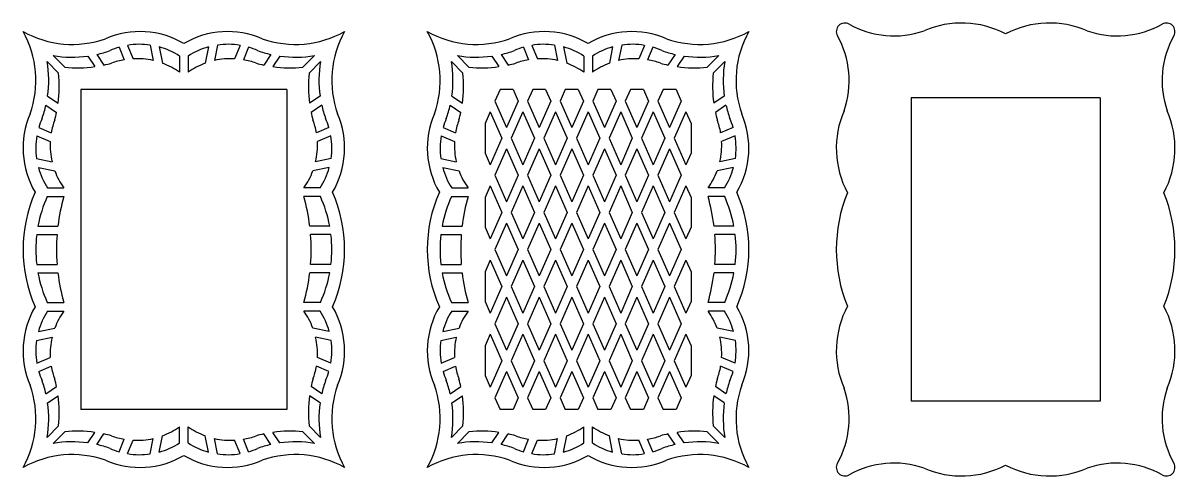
# Model space of a CAD drawing. Extents: x -985 to -429, y 48 to 344.
# Drawn here: x -974.5 to -704.4, y 47.6 to 153.9 of the extents above; entities that cross this region are included whole.
import ezdxf

# ---------------------------------------------------------------- set-up
doc = ezdxf.new("R2010")
doc.units = 0
doc.layers.get('0').update_dxf_attribs({"linetype": 'CONTINUOUS'})

msp = doc.modelspace()

# ---------------------------------------------------------------- linework, layer by layer
for p, q in [((-950.01007, 148.662564), (-948.706475, 145.515408)), ((-944.703658, 148.727871), (-943.982635, 145.103039)), ((-928.925564, 148.727871), (-929.646588, 145.103039)), ((-923.619153, 148.662564), (-924.922747, 145.515408)), ((-855.210898, 148.662564), (-853.907304, 145.515408)), ((-849.904487, 148.727871), (-849.183463, 145.103039)), ((-834.126393, 148.727871), (-834.847417, 145.103039)), ((-828.819981, 148.662564), (-830.123576, 145.515408)), ((-967.462289, 146.254675), (-964.755003, 143.547389)), ((-959.361109, 146.136049), (-957.708373, 143.662555)), ((-957.217743, 146.528181), (-955.555617, 144.040634)), ((-951.986952, 148.208927), (-950.77557, 145.284393)), ((-942.576432, 148.285244), (-941.814473, 144.454618)), ((-937.814611, 146.159264), (-937.814611, 142.332054)), ((-935.814611, 146.159264), (-935.814611, 142.332054)), ((-931.052791, 148.285244), (-931.814749, 144.454618)), ((-921.642271, 148.208927), (-922.853653, 145.284393)), ((-916.41148, 146.528181), (-918.073605, 144.040634)), ((-914.268114, 146.136049), (-915.92085, 143.662555)), ((-906.166934, 146.254675), (-908.87422, 143.547389)), ((-872.663118, 146.254675), (-869.955831, 143.547389)), ((-864.561937, 146.136049), (-862.909201, 143.662555)), ((-862.418572, 146.528181), (-860.756446, 144.040634)), ((-857.18778, 148.208927), (-855.976399, 145.284393)), ((-847.777261, 148.285244), (-847.015302, 144.454618)), ((-843.01544, 146.159264), (-843.01544, 142.332054)), ((-841.01544, 146.159264), (-841.01544, 142.332054)), ((-836.253619, 148.285244), (-837.015578, 144.454618)), ((-826.8431, 148.208927), (-828.054481, 145.284393)), ((-821.612308, 146.528181), (-823.274434, 144.040634)), ((-819.468943, 146.136049), (-821.121679, 143.662555)), ((-811.367762, 146.254675), (-814.075048, 143.547389)), ((-968.876503, 144.840461), (-966.169216, 142.133175)), ((-904.75272, 144.840461), (-907.460006, 142.133175)), ((-874.077331, 144.840461), (-871.370045, 142.133175)), ((-809.953549, 144.840461), (-812.660835, 142.133175)), ((-912.675341, 138.332054), (-960.953882, 138.332054)), ((-960.953882, 138.332054), (-960.953882, 63.163555)), ((-912.675341, 138.332054), (-912.675341, 63.163555)), ((-862.643854, 138.332054), (-863.859172, 135.564757)), ((-859.613557, 138.332054), (-862.643854, 138.332054)), ((-859.613557, 138.332054), (-858.398239, 135.564757)), ((-854.998548, 138.332054), (-856.213866, 135.564757)), ((-851.968251, 138.332054), (-854.998548, 138.332054)), ((-851.968251, 138.332054), (-850.752933, 135.564757)), ((-847.353241, 138.332054), (-848.56856, 135.564757)), ((-844.322945, 138.332054), (-847.353241, 138.332054)), ((-844.322945, 138.332054), (-843.107627, 135.564757)), ((-839.707935, 138.332054), (-840.923253, 135.564757)), ((-836.677638, 138.332054), (-839.707935, 138.332054)), ((-836.677638, 138.332054), (-835.46232, 135.564757)), ((-832.062629, 138.332054), (-833.277947, 135.564757)), ((-829.032332, 138.332054), (-832.062629, 138.332054)), ((-829.032332, 138.332054), (-827.817014, 135.564757)), ((-824.417323, 138.332054), (-825.632641, 135.564757)), ((-821.387026, 138.332054), (-824.417323, 138.332054)), ((-821.387026, 138.332054), (-820.171708, 135.564757)), ((-968.757877, 136.739281), (-966.284382, 135.086545)), ((-904.871346, 136.739281), (-907.34484, 135.086545)), ((-873.958705, 136.739281), (-871.485211, 135.086545)), ((-863.859172, 135.564757), (-861.128706, 129.347444)), ((-858.398239, 135.564757), (-861.128706, 129.347444)), ((-856.213866, 135.564757), (-853.483399, 129.347444)), ((-850.752933, 135.564757), (-853.483399, 129.347444)), ((-848.56856, 135.564757), (-845.838093, 129.347444)), ((-843.107627, 135.564757), (-845.838093, 129.347444)), ((-840.923253, 135.564757), (-838.192787, 129.347444)), ((-835.46232, 135.564757), (-838.192787, 129.347444)), ((-833.277947, 135.564757), (-830.54748, 129.347444)), ((-827.817014, 135.564757), (-830.54748, 129.347444)), ((-825.632641, 135.564757), (-822.902174, 129.347444)), ((-820.171708, 135.564757), (-822.902174, 129.347444)), ((-810.072175, 136.739281), (-812.545669, 135.086545)), ((-721.952221, 136.332054), (-766.230763, 136.332054)), ((-766.230763, 136.332054), (-766.230763, 65.163555)), ((-721.952221, 136.332054), (-721.952221, 65.163555)), ((-969.150008, 134.595915), (-966.662461, 132.93379)), ((-904.479214, 134.595915), (-906.966761, 132.93379)), ((-874.350837, 134.595915), (-871.86329, 132.93379)), ((-864.951359, 133.077832), (-866.154711, 130.337781)), ((-864.951359, 133.077832), (-862.220892, 126.860519)), ((-857.306052, 133.077832), (-860.036519, 126.860519)), ((-857.306052, 133.077832), (-854.575586, 126.860519)), ((-849.660746, 133.077832), (-852.391213, 126.860519)), ((-849.660746, 133.077832), (-846.93028, 126.860519)), ((-842.01544, 133.077832), (-844.745906, 126.860519)), ((-842.01544, 133.077832), (-839.284973, 126.860519)), ((-834.370134, 133.077832), (-837.1006, 126.860519)), ((-834.370134, 133.077832), (-831.639667, 126.860519)), ((-826.724827, 133.077832), (-829.455294, 126.860519)), ((-826.724827, 133.077832), (-823.994361, 126.860519)), ((-819.079521, 133.077832), (-821.809988, 126.860519)), ((-819.079521, 133.077832), (-817.876169, 130.337781)), ((-809.680043, 134.595915), (-812.16759, 132.93379)), ((-866.154711, 130.337781), (-866.154711, 123.383256)), ((-817.876169, 130.337781), (-817.876169, 123.383256)), ((-971.284392, 127.388242), (-968.137236, 126.084647)), ((-970.830755, 129.365124), (-967.906221, 128.153742)), ((-902.798467, 129.365124), (-905.723002, 128.153742)), ((-902.344831, 127.388242), (-905.491986, 126.084647)), ((-876.485221, 127.388242), (-873.338065, 126.084647)), ((-876.031584, 129.365124), (-873.10705, 128.153742)), ((-807.999296, 129.365124), (-810.92383, 128.153742)), ((-807.545659, 127.388242), (-810.692815, 126.084647)), ((-862.220892, 126.860519), (-864.951359, 120.643206)), ((-861.128706, 124.373594), (-863.859172, 118.156281)), ((-861.128706, 124.373594), (-858.398239, 118.156281)), ((-860.036519, 126.860519), (-857.306052, 120.643206)), ((-854.575586, 126.860519), (-857.306052, 120.643206)), ((-853.483399, 124.373594), (-856.213866, 118.156281)), ((-853.483399, 124.373594), (-850.752933, 118.156281)), ((-852.391213, 126.860519), (-849.660746, 120.643206)), ((-846.93028, 126.860519), (-849.660746, 120.643206)), ((-845.838093, 124.373594), (-848.56856, 118.156281)), ((-845.838093, 124.373594), (-843.107627, 118.156281)), ((-844.745906, 126.860519), (-842.01544, 120.643206)), ((-839.284973, 126.860519), (-842.01544, 120.643206)), ((-838.192787, 124.373594), (-840.923253, 118.156281)), ((-838.192787, 124.373594), (-835.46232, 118.156281)), ((-837.1006, 126.860519), (-834.370134, 120.643206)), ((-831.639667, 126.860519), (-834.370134, 120.643206)), ((-830.54748, 124.373594), (-833.277947, 118.156281)), ((-830.54748, 124.373594), (-827.817014, 118.156281)), ((-829.455294, 126.860519), (-826.724827, 120.643206)), ((-823.994361, 126.860519), (-826.724827, 120.643206)), ((-822.902174, 124.373594), (-825.632641, 118.156281)), ((-822.902174, 124.373594), (-820.171708, 118.156281)), ((-821.809988, 126.860519), (-819.079521, 120.643206)), ((-971.349699, 122.081831), (-967.724867, 121.360807)), ((-902.279524, 122.081831), (-905.904356, 121.360807)), ((-876.550527, 122.081831), (-872.925696, 121.360807)), ((-866.154711, 123.383256), (-864.951359, 120.643206)), ((-817.876169, 123.383256), (-819.079521, 120.643206)), ((-807.480353, 122.081831), (-811.105184, 121.360807)), ((-970.907071, 119.954604), (-967.076446, 119.192646)), ((-902.722151, 119.954604), (-906.552776, 119.192646)), ((-876.1079, 119.954604), (-872.277275, 119.192646)), ((-807.92298, 119.954604), (-811.753605, 119.192646)), ((-863.859172, 118.156281), (-861.128706, 111.938968)), ((-858.398239, 118.156281), (-861.128706, 111.938968)), ((-856.213866, 118.156281), (-853.483399, 111.938968)), ((-850.752933, 118.156281), (-853.483399, 111.938968)), ((-848.56856, 118.156281), (-845.838093, 111.938968)), ((-843.107627, 118.156281), (-845.838093, 111.938968)), ((-840.923253, 118.156281), (-838.192787, 111.938968)), ((-835.46232, 118.156281), (-838.192787, 111.938968)), ((-833.277947, 118.156281), (-830.54748, 111.938968)), ((-827.817014, 118.156281), (-830.54748, 111.938968)), ((-825.632641, 118.156281), (-822.902174, 111.938968)), ((-820.171708, 118.156281), (-822.902174, 111.938968)), ((-968.781092, 115.192784), (-964.953882, 115.192784)), ((-904.848131, 115.192784), (-908.675341, 115.192784)), ((-873.98192, 115.192784), (-870.154711, 115.192784)), ((-864.951359, 115.669356), (-866.154711, 112.929305)), ((-864.951359, 115.669356), (-862.220892, 109.452043)), ((-857.306052, 115.669356), (-860.036519, 109.452043)), ((-857.306052, 115.669356), (-854.575586, 109.452043)), ((-849.660746, 115.669356), (-852.391213, 109.452043)), ((-849.660746, 115.669356), (-846.93028, 109.452043)), ((-842.01544, 115.669356), (-844.745906, 109.452043)), ((-842.01544, 115.669356), (-839.284973, 109.452043)), ((-834.370134, 115.669356), (-837.1006, 109.452043)), ((-834.370134, 115.669356), (-831.639667, 109.452043)), ((-826.724827, 115.669356), (-829.455294, 109.452043)), ((-826.724827, 115.669356), (-823.994361, 109.452043)), ((-819.079521, 115.669356), (-821.809988, 109.452043)), ((-819.079521, 115.669356), (-817.876169, 112.929305)), ((-810.048959, 115.192784), (-813.876169, 115.192784)), ((-968.850407, 113.192784), (-964.953882, 113.192784)), ((-904.778816, 113.192784), (-908.675341, 113.192784)), ((-874.051235, 113.192784), (-870.154711, 113.192784)), ((-866.154711, 112.929305), (-866.154711, 105.97478)), ((-817.876169, 112.929305), (-817.876169, 105.97478)), ((-809.979645, 113.192784), (-813.876169, 113.192784)), ((-862.220892, 109.452043), (-864.951359, 103.23473)), ((-860.036519, 109.452043), (-857.306052, 103.23473)), ((-854.575586, 109.452043), (-857.306052, 103.23473)), ((-852.391213, 109.452043), (-849.660746, 103.23473)), ((-846.93028, 109.452043), (-849.660746, 103.23473)), ((-844.745906, 109.452043), (-842.01544, 103.23473)), ((-839.284973, 109.452043), (-842.01544, 103.23473)), ((-837.1006, 109.452043), (-834.370134, 103.23473)), ((-831.639667, 109.452043), (-834.370134, 103.23473)), ((-829.455294, 109.452043), (-826.724827, 103.23473)), ((-823.994361, 109.452043), (-826.724827, 103.23473)), ((-821.809988, 109.452043), (-819.079521, 103.23473)), ((-971.023543, 106.22945), (-966.350874, 106.22945)), ((-902.605679, 106.22945), (-907.278348, 106.22945)), ((-876.224372, 106.22945), (-871.551703, 106.22945)), ((-866.154711, 105.97478), (-864.951359, 103.23473)), ((-861.128706, 106.965118), (-863.859172, 100.747805)), ((-861.128706, 106.965118), (-858.398239, 100.747805)), ((-853.483399, 106.965118), (-856.213866, 100.747805)), ((-853.483399, 106.965118), (-850.752933, 100.747805)), ((-845.838093, 106.965118), (-848.56856, 100.747805)), ((-845.838093, 106.965118), (-843.107627, 100.747805)), ((-838.192787, 106.965118), (-840.923253, 100.747805)), ((-838.192787, 106.965118), (-835.46232, 100.747805)), ((-830.54748, 106.965118), (-833.277947, 100.747805)), ((-830.54748, 106.965118), (-827.817014, 100.747805)), ((-822.902174, 106.965118), (-825.632641, 100.747805)), ((-822.902174, 106.965118), (-820.171708, 100.747805)), ((-817.876169, 105.97478), (-819.079521, 103.23473)), ((-807.806508, 106.22945), (-812.479177, 106.22945)), ((-971.322748, 104.22945), (-966.547979, 104.22945)), ((-902.306475, 104.22945), (-907.081244, 104.22945)), ((-876.523576, 104.22945), (-871.748807, 104.22945)), ((-807.507304, 104.22945), (-812.282073, 104.22945)), ((-863.859172, 100.747805), (-861.128706, 94.530492)), ((-858.398239, 100.747805), (-861.128706, 94.530492)), ((-856.213866, 100.747805), (-853.483399, 94.530492)), ((-850.752933, 100.747805), (-853.483399, 94.530492)), ((-848.56856, 100.747805), (-845.838093, 94.530492)), ((-843.107627, 100.747805), (-845.838093, 94.530492)), ((-840.923253, 100.747805), (-838.192787, 94.530492)), ((-835.46232, 100.747805), (-838.192787, 94.530492)), ((-833.277947, 100.747805), (-830.54748, 94.530492)), ((-827.817014, 100.747805), (-830.54748, 94.530492)), ((-825.632641, 100.747805), (-822.902174, 94.530492)), ((-820.171708, 100.747805), (-822.902174, 94.530492)), ((-971.322748, 97.266159), (-966.547979, 97.266159)), ((-902.306475, 97.266159), (-907.081244, 97.266159)), ((-876.523576, 97.266159), (-871.748807, 97.266159)), ((-864.951359, 98.260879), (-866.154711, 95.520829)), ((-864.951359, 98.260879), (-862.220892, 92.043567)), ((-857.306052, 98.260879), (-860.036519, 92.043567)), ((-857.306052, 98.260879), (-854.575586, 92.043567)), ((-849.660746, 98.260879), (-852.391213, 92.043567)), ((-849.660746, 98.260879), (-846.93028, 92.043567)), ((-842.01544, 98.260879), (-844.745906, 92.043567)), ((-842.01544, 98.260879), (-839.284973, 92.043567)), ((-834.370134, 98.260879), (-837.1006, 92.043567)), ((-834.370134, 98.260879), (-831.639667, 92.043567)), ((-826.724827, 98.260879), (-829.455294, 92.043567)), ((-826.724827, 98.260879), (-823.994361, 92.043567)), ((-819.079521, 98.260879), (-821.809988, 92.043567)), ((-819.079521, 98.260879), (-817.876169, 95.520829)), ((-807.507304, 97.266159), (-812.282073, 97.266159)), ((-971.023543, 95.266159), (-966.350874, 95.266159)), ((-902.605679, 95.266159), (-907.278348, 95.266159)), ((-876.224372, 95.266159), (-871.551703, 95.266159)), ((-866.154711, 95.520829), (-866.154711, 88.566304)), ((-817.876169, 95.520829), (-817.876169, 88.566304)), ((-807.806508, 95.266159), (-812.479177, 95.266159)), ((-862.220892, 92.043567), (-864.951359, 85.826254)), ((-860.036519, 92.043567), (-857.306052, 85.826254)), ((-854.575586, 92.043567), (-857.306052, 85.826254)), ((-852.391213, 92.043567), (-849.660746, 85.826254)), ((-846.93028, 92.043567), (-849.660746, 85.826254)), ((-844.745906, 92.043567), (-842.01544, 85.826254)), ((-839.284973, 92.043567), (-842.01544, 85.826254)), ((-837.1006, 92.043567), (-834.370134, 85.826254)), ((-831.639667, 92.043567), (-834.370134, 85.826254)), ((-829.455294, 92.043567), (-826.724827, 85.826254)), ((-823.994361, 92.043567), (-826.724827, 85.826254)), ((-821.809988, 92.043567), (-819.079521, 85.826254)), ((-861.128706, 89.556641), (-863.859172, 83.339329)), ((-861.128706, 89.556641), (-858.398239, 83.339329)), ((-853.483399, 89.556641), (-856.213866, 83.339329)), ((-853.483399, 89.556641), (-850.752933, 83.339329)), ((-845.838093, 89.556641), (-848.56856, 83.339329)), ((-845.838093, 89.556641), (-843.107627, 83.339329)), ((-838.192787, 89.556641), (-840.923253, 83.339329)), ((-838.192787, 89.556641), (-835.46232, 83.339329)), ((-830.54748, 89.556641), (-833.277947, 83.339329)), ((-830.54748, 89.556641), (-827.817014, 83.339329)), ((-822.902174, 89.556641), (-825.632641, 83.339329)), ((-822.902174, 89.556641), (-820.171708, 83.339329)), ((-968.850407, 88.302826), (-964.953882, 88.302826)), ((-904.778816, 88.302826), (-908.675341, 88.302826)), ((-874.051235, 88.302826), (-870.154711, 88.302826)), ((-866.154711, 88.566304), (-864.951359, 85.826254)), ((-817.876169, 88.566304), (-819.079521, 85.826254)), ((-809.979645, 88.302826), (-813.876169, 88.302826)), ((-968.781092, 86.302826), (-964.953882, 86.302826)), ((-904.848131, 86.302826), (-908.675341, 86.302826)), ((-873.98192, 86.302826), (-870.154711, 86.302826)), ((-810.048959, 86.302826), (-813.876169, 86.302826)), ((-970.907071, 81.541005), (-967.076446, 82.302964)), ((-902.722151, 81.541005), (-906.552776, 82.302964)), ((-876.1079, 81.541005), (-872.277275, 82.302964)), ((-863.859172, 83.339329), (-861.128706, 77.122016)), ((-858.398239, 83.339329), (-861.128706, 77.122016)), ((-856.213866, 83.339329), (-853.483399, 77.122016)), ((-850.752933, 83.339329), (-853.483399, 77.122016)), ((-848.56856, 83.339329), (-845.838093, 77.122016)), ((-843.107627, 83.339329), (-845.838093, 77.122016)), ((-840.923253, 83.339329), (-838.192787, 77.122016)), ((-835.46232, 83.339329), (-838.192787, 77.122016)), ((-833.277947, 83.339329), (-830.54748, 77.122016)), ((-827.817014, 83.339329), (-830.54748, 77.122016)), ((-825.632641, 83.339329), (-822.902174, 77.122016)), ((-820.171708, 83.339329), (-822.902174, 77.122016)), ((-807.92298, 81.541005), (-811.753605, 82.302964)), ((-971.349699, 79.413779), (-967.724867, 80.134802)), ((-902.279524, 79.413779), (-905.904356, 80.134802)), ((-876.550527, 79.413779), (-872.925696, 80.134802)), ((-864.951359, 80.852403), (-866.154711, 78.112353)), ((-864.951359, 80.852403), (-862.220892, 74.63509)), ((-857.306052, 80.852403), (-860.036519, 74.63509)), ((-857.306052, 80.852403), (-854.575586, 74.63509)), ((-849.660746, 80.852403), (-852.391213, 74.63509)), ((-849.660746, 80.852403), (-846.93028, 74.63509)), ((-842.01544, 80.852403), (-844.745906, 74.63509)), ((-842.01544, 80.852403), (-839.284973, 74.63509)), ((-834.370134, 80.852403), (-837.1006, 74.63509)), ((-834.370134, 80.852403), (-831.639667, 74.63509)), ((-826.724827, 80.852403), (-829.455294, 74.63509)), ((-826.724827, 80.852403), (-823.994361, 74.63509)), ((-819.079521, 80.852403), (-821.809988, 74.63509)), ((-819.079521, 80.852403), (-817.876169, 78.112353)), ((-807.480353, 79.413779), (-811.105184, 80.134802)), ((-866.154711, 78.112353), (-866.154711, 71.157828)), ((-817.876169, 78.112353), (-817.876169, 71.157828)), ((-971.284392, 74.107367), (-968.137236, 75.410962)), ((-970.830755, 72.130485), (-967.906221, 73.341867)), ((-902.798467, 72.130485), (-905.723002, 73.341867)), ((-902.344831, 74.107367), (-905.491986, 75.410962)), ((-876.485221, 74.107367), (-873.338065, 75.410962)), ((-876.031584, 72.130485), (-873.10705, 73.341867)), ((-862.220892, 74.63509), (-864.951359, 68.417778)), ((-860.036519, 74.63509), (-857.306052, 68.417778)), ((-854.575586, 74.63509), (-857.306052, 68.417778)), ((-852.391213, 74.63509), (-849.660746, 68.417778)), ((-846.93028, 74.63509), (-849.660746, 68.417778)), ((-844.745906, 74.63509), (-842.01544, 68.417778)), ((-839.284973, 74.63509), (-842.01544, 68.417778)), ((-837.1006, 74.63509), (-834.370134, 68.417778)), ((-831.639667, 74.63509), (-834.370134, 68.417778)), ((-829.455294, 74.63509), (-826.724827, 68.417778)), ((-823.994361, 74.63509), (-826.724827, 68.417778)), ((-821.809988, 74.63509), (-819.079521, 68.417778)), ((-807.999296, 72.130485), (-810.92383, 73.341867)), ((-807.545659, 74.107367), (-810.692815, 75.410962)), ((-866.154711, 71.157828), (-864.951359, 68.417778)), ((-861.128706, 72.148165), (-863.859172, 65.930852)), ((-861.128706, 72.148165), (-858.398239, 65.930852)), ((-853.483399, 72.148165), (-856.213866, 65.930852)), ((-853.483399, 72.148165), (-850.752933, 65.930852)), ((-845.838093, 72.148165), (-848.56856, 65.930852)), ((-845.838093, 72.148165), (-843.107627, 65.930852)), ((-838.192787, 72.148165), (-840.923253, 65.930852)), ((-838.192787, 72.148165), (-835.46232, 65.930852)), ((-830.54748, 72.148165), (-833.277947, 65.930852)), ((-830.54748, 72.148165), (-827.817014, 65.930852)), ((-822.902174, 72.148165), (-825.632641, 65.930852)), ((-822.902174, 72.148165), (-820.171708, 65.930852)), ((-817.876169, 71.157828), (-819.079521, 68.417778)), ((-969.150008, 66.899694), (-966.662461, 68.56182)), ((-904.479214, 66.899694), (-906.966761, 68.56182)), ((-874.350837, 66.899694), (-871.86329, 68.56182)), ((-809.680043, 66.899694), (-812.16759, 68.56182)), ((-968.757877, 64.756329), (-966.284382, 66.409064)), ((-904.871346, 64.756329), (-907.34484, 66.409064)), ((-873.958705, 64.756329), (-871.485211, 66.409064)), ((-863.859172, 65.930852), (-862.643854, 63.163555)), ((-858.398239, 65.930852), (-859.613557, 63.163555)), ((-856.213866, 65.930852), (-854.998548, 63.163555)), ((-850.752933, 65.930852), (-851.968251, 63.163555)), ((-848.56856, 65.930852), (-847.353241, 63.163555)), ((-843.107627, 65.930852), (-844.322945, 63.163555)), ((-840.923253, 65.930852), (-839.707935, 63.163555)), ((-835.46232, 65.930852), (-836.677638, 63.163555)), ((-833.277947, 65.930852), (-832.062629, 63.163555)), ((-827.817014, 65.930852), (-829.032332, 63.163555)), ((-825.632641, 65.930852), (-824.417323, 63.163555)), ((-820.171708, 65.930852), (-821.387026, 63.163555)), ((-810.072175, 64.756329), (-812.545669, 66.409064)), ((-721.952221, 65.163555), (-766.230763, 65.163555)), ((-912.675341, 63.163555), (-960.953882, 63.163555)), ((-859.613557, 63.163555), (-862.643854, 63.163555)), ((-851.968251, 63.163555), (-854.998548, 63.163555)), ((-844.322945, 63.163555), (-847.353241, 63.163555)), ((-836.677638, 63.163555), (-839.707935, 63.163555)), ((-829.032332, 63.163555), (-832.062629, 63.163555)), ((-821.387026, 63.163555), (-824.417323, 63.163555)), ((-968.876503, 56.655148), (-966.169216, 59.362434)), ((-967.462289, 55.240934), (-964.755003, 57.948221)), ((-959.361109, 55.359561), (-957.708373, 57.833055)), ((-957.217743, 54.967429), (-955.555617, 57.454976)), ((-942.576432, 53.210366), (-941.814473, 57.040991)), ((-937.814611, 55.336345), (-937.814611, 59.163555)), ((-935.814611, 55.336345), (-935.814611, 59.163555)), ((-931.052791, 53.210366), (-931.814749, 57.040991)), ((-916.41148, 54.967429), (-918.073605, 57.454976)), ((-914.268114, 55.359561), (-915.92085, 57.833055)), ((-906.166934, 55.240934), (-908.87422, 57.948221)), ((-904.75272, 56.655148), (-907.460006, 59.362434)), ((-874.077331, 56.655148), (-871.370045, 59.362434)), ((-872.663118, 55.240934), (-869.955831, 57.948221)), ((-864.561937, 55.359561), (-862.909201, 57.833055)), ((-862.418572, 54.967429), (-860.756446, 57.454976)), ((-847.777261, 53.210366), (-847.015302, 57.040991)), ((-843.01544, 55.336345), (-843.01544, 59.163555)), ((-841.01544, 55.336345), (-841.01544, 59.163555)), ((-836.253619, 53.210366), (-837.015578, 57.040991)), ((-821.612308, 54.967429), (-823.274434, 57.454976)), ((-819.468943, 55.359561), (-821.121679, 57.833055)), ((-811.367762, 55.240934), (-814.075048, 57.948221)), ((-809.953549, 56.655148), (-812.660835, 59.362434)), ((-951.986952, 53.286682), (-950.77557, 56.211216)), ((-950.01007, 52.833045), (-948.706475, 55.980201)), ((-944.703658, 52.767738), (-943.982635, 56.39257)), ((-928.925564, 52.767738), (-929.646588, 56.39257)), ((-923.619153, 52.833045), (-924.922747, 55.980201)), ((-921.642271, 53.286682), (-922.853653, 56.211216)), ((-857.18778, 53.286682), (-855.976399, 56.211216)), ((-855.210898, 52.833045), (-853.907304, 55.980201)), ((-849.904487, 52.767738), (-849.183463, 56.39257)), ((-834.126393, 52.767738), (-834.847417, 56.39257)), ((-828.819981, 52.833045), (-830.123576, 55.980201)), ((-826.8431, 53.286682), (-828.054481, 56.211216))]:
    msp.add_line(p, q)
for centre, radius, start, end in [((-994.866962, 140.408423), 23.36564, 340.457702, 29.464371), ((-963.03025, 172.245134), 23.36564, 240.535629, 289.542298), ((-947.147111, 131.651916), 20.24989, 59.319539, 113.477313), ((-926.482112, 131.651916), 20.24989, 66.522687, 120.680461), ((-910.598972, 172.245134), 23.36564, 250.457702, 299.464371), ((-878.76226, 140.408423), 23.36564, 150.535629, 199.542298), ((-900.067791, 140.408423), 23.36564, 340.457702, 29.464371), ((-868.231079, 172.245134), 23.36564, 240.535629, 289.542298), ((-852.347939, 131.651916), 20.24989, 59.319539, 113.477313), ((-831.682941, 131.651916), 20.24989, 66.522687, 120.680461), ((-815.799801, 172.245134), 23.36564, 250.457702, 299.464371), ((-783.963089, 140.408423), 23.36564, 150.535629, 199.542298), ((-781.800274, 151.901566), 2, 60.535629, 209.464371), ((-770.307131, 172.245134), 21.36564, 240.535629, 289.366506), ((-754.423991, 131.651916), 22.24989, 62.329618, 113.29227), ((-733.758993, 131.651916), 22.24989, 66.70773, 117.670382), ((-717.875853, 172.245134), 21.36564, 250.633494, 299.464371), ((-706.382709, 151.901566), 2, 330.535629, 119.464371), ((-947.147111, 131.651916), 17.24989, 81.856646, 99.553572), ((-926.482112, 131.651916), 17.24989, 80.446428, 98.143354), ((-852.347939, 131.651916), 17.24989, 81.856646, 99.553572), ((-831.682941, 131.651916), 17.24989, 80.446428, 98.143354), ((-802.143843, 140.408423), 21.36564, 340.633494, 29.464371), ((-686.039141, 140.408423), 21.36564, 150.535629, 199.366506), ((-963.03025, 172.245134), 26.36564, 260.322689, 277.99946), ((-963.03025, 172.245134), 26.36564, 282.735915, 289.781975), ((-947.147111, 131.651916), 17.24989, 106.294364, 113.795609), ((-947.147111, 131.651916), 17.24989, 57.247041, 74.634915), ((-926.482112, 131.651916), 17.24989, 105.365085, 122.752959), ((-926.482112, 131.651916), 17.24989, 66.204391, 73.705636), ((-910.598972, 172.245134), 26.36564, 250.218025, 257.264085), ((-910.598972, 172.245134), 26.36564, 262.00054, 279.677311), ((-868.231079, 172.245134), 26.36564, 260.322689, 277.99946), ((-868.231079, 172.245134), 26.36564, 282.735915, 289.781975), ((-852.347939, 131.651916), 17.24989, 106.294364, 113.795609), ((-852.347939, 131.651916), 17.24989, 57.247041, 74.634915), ((-831.682941, 131.651916), 17.24989, 105.365085, 122.752959), ((-831.682941, 131.651916), 17.24989, 66.204391, 73.705636), ((-815.799801, 172.245134), 26.36564, 250.218025, 257.264085), ((-815.799801, 172.245134), 26.36564, 262.00054, 279.677311), ((-994.866962, 140.408423), 26.36564, 352.00054, 9.677311), ((-961.708091, 172.75453), 29.36564, 264.044402, 277.828249), ((-961.708091, 172.75453), 29.36564, 282.093795, 285.666799), ((-947.830448, 128.287777), 17.24989, 99.830429, 110.169266), ((-947.830448, 128.287777), 17.24989, 77.110994, 92.910991), ((-947.830448, 128.287777), 17.24989, 54.504999, 69.588854), ((-925.798775, 128.287777), 17.24989, 110.411146, 125.495001), ((-925.798775, 128.287777), 17.24989, 87.089009, 102.889006), ((-925.798775, 128.287777), 17.24989, 69.830734, 80.169571), ((-911.921132, 172.75453), 29.36564, 254.333201, 257.906205), ((-911.921132, 172.75453), 29.36564, 262.171751, 275.955598), ((-878.76226, 140.408423), 26.36564, 170.322689, 187.99946), ((-900.067791, 140.408423), 26.36564, 352.00054, 9.677311), ((-866.90892, 172.75453), 29.36564, 264.044402, 277.828249), ((-866.90892, 172.75453), 29.36564, 282.093795, 285.666799), ((-853.031276, 128.287777), 17.24989, 99.830429, 110.169266), ((-853.031276, 128.287777), 17.24989, 77.110994, 92.910991), ((-853.031276, 128.287777), 17.24989, 54.504999, 69.588854), ((-830.999603, 128.287777), 17.24989, 110.411146, 125.495001), ((-830.999603, 128.287777), 17.24989, 87.089009, 102.889006), ((-830.999603, 128.287777), 17.24989, 69.830734, 80.169571), ((-817.12196, 172.75453), 29.36564, 254.333201, 257.906205), ((-817.12196, 172.75453), 29.36564, 262.171751, 275.955598), ((-783.963089, 140.408423), 26.36564, 170.322689, 187.99946), ((-995.376358, 139.086263), 29.36564, 352.171751, 5.955598), ((-878.252864, 139.086263), 29.36564, 174.044402, 187.828249), ((-900.577187, 139.086263), 29.36564, 352.171751, 5.955598), ((-783.453693, 139.086263), 29.36564, 174.044402, 187.828249), ((-954.273744, 124.525283), 20.24989, 156.522687, 210.680461), ((-994.866962, 140.408423), 26.36564, 340.218025, 347.264085), ((-995.376358, 139.086263), 29.36564, 344.333201, 347.906205), ((-878.252864, 139.086263), 29.36564, 192.093795, 195.666799), ((-878.76226, 140.408423), 26.36564, 192.735915, 199.781975), ((-919.355479, 124.525283), 20.24989, 329.319539, 23.477313), ((-859.474572, 124.525283), 20.24989, 156.522687, 210.680461), ((-900.067791, 140.408423), 26.36564, 340.218025, 347.264085), ((-900.577187, 139.086263), 29.36564, 344.333201, 347.906205), ((-783.453693, 139.086263), 29.36564, 192.093795, 195.666799), ((-783.963089, 140.408423), 26.36564, 192.735915, 199.781975), ((-824.556308, 124.525283), 20.24989, 329.319539, 23.477313), ((-761.550624, 124.525283), 22.24989, 156.70773, 208.029713), ((-726.63236, 124.525283), 22.24989, 331.970287, 23.29227), ((-954.273744, 124.525283), 17.24989, 156.204391, 163.705636), ((-950.909605, 125.20862), 17.24989, 159.830734, 170.169571), ((-922.719617, 125.20862), 17.24989, 9.830429, 20.169266), ((-919.355479, 124.525283), 17.24989, 16.294364, 23.795609), ((-859.474572, 124.525283), 17.24989, 156.204391, 163.705636), ((-856.110434, 125.20862), 17.24989, 159.830734, 170.169571), ((-827.920446, 125.20862), 17.24989, 9.830429, 20.169266), ((-824.556308, 124.525283), 17.24989, 16.294364, 23.795609), ((-954.273744, 124.525283), 17.24989, 170.446428, 188.143354), ((-919.355479, 124.525283), 17.24989, 351.856646, 9.553572), ((-859.474572, 124.525283), 17.24989, 170.446428, 188.143354), ((-824.556308, 124.525283), 17.24989, 351.856646, 9.553572), ((-950.909605, 125.20862), 17.24989, 177.089009, 192.889006), ((-922.719617, 125.20862), 17.24989, 347.110994, 2.910991), ((-856.110434, 125.20862), 17.24989, 177.089009, 192.889006), ((-827.920446, 125.20862), 17.24989, 347.110994, 2.910991), ((-954.273744, 124.525283), 17.24989, 195.365085, 212.752959), ((-950.909605, 125.20862), 17.24989, 200.411146, 215.495001), ((-922.719617, 125.20862), 17.24989, 324.504999, 339.588854), ((-919.355479, 124.525283), 17.24989, 327.247041, 344.634915), ((-859.474572, 124.525283), 17.24989, 195.365085, 212.752959), ((-856.110434, 125.20862), 17.24989, 200.411146, 215.495001), ((-827.920446, 125.20862), 17.24989, 324.504999, 339.588854), ((-824.556308, 124.525283), 17.24989, 327.247041, 344.634915), ((-941.216036, 100.747805), 33.307358, 156.192571, 203.807429), ((-932.413187, 100.747805), 33.307358, 336.192571, 23.807429), ((-846.416865, 100.747805), 33.307358, 156.192571, 203.807429), ((-837.614015, 100.747805), 33.307358, 336.192571, 23.807429), ((-748.492917, 100.747805), 35.307358, 157.833225, 202.166775), ((-739.690067, 100.747805), 35.307358, 337.833225, 22.166775), ((-941.216036, 100.747805), 30.307358, 155.755856, 169.57965), ((-920.974582, 100.747805), 45.706196, 164.19989, 173.111809), ((-952.65464, 100.747805), 45.706196, 6.888191, 15.80011), ((-932.413187, 100.747805), 30.307358, 10.42035, 24.244144), ((-846.416865, 100.747805), 30.307358, 155.755856, 169.57965), ((-826.175411, 100.747805), 45.706196, 164.19989, 173.111809), ((-857.855469, 100.747805), 45.706196, 6.888191, 15.80011), ((-837.614015, 100.747805), 30.307358, 10.42035, 24.244144), ((-941.216036, 100.747805), 30.307358, 173.403418, 186.596582), ((-920.974582, 100.747805), 45.706196, 175.631292, 184.368708), ((-952.65464, 100.747805), 45.706196, 355.631292, 4.368708), ((-932.413187, 100.747805), 30.307358, 353.403418, 6.596582), ((-846.416865, 100.747805), 30.307358, 173.403418, 186.596582), ((-826.175411, 100.747805), 45.706196, 175.631292, 184.368708), ((-857.855469, 100.747805), 45.706196, 355.631292, 4.368708), ((-837.614015, 100.747805), 30.307358, 353.403418, 6.596582), ((-941.216036, 100.747805), 30.307358, 190.42035, 204.244144), ((-920.974582, 100.747805), 45.706196, 186.888191, 195.80011), ((-952.65464, 100.747805), 45.706196, 344.19989, 353.111809), ((-932.413187, 100.747805), 30.307358, 335.755856, 349.57965), ((-846.416865, 100.747805), 30.307358, 190.42035, 204.244144), ((-826.175411, 100.747805), 45.706196, 186.888191, 195.80011), ((-857.855469, 100.747805), 45.706196, 344.19989, 353.111809), ((-837.614015, 100.747805), 30.307358, 335.755856, 349.57965), ((-954.273744, 76.970326), 20.24989, 149.319539, 203.477313), ((-919.355479, 76.970326), 20.24989, 336.522687, 30.680461), ((-859.474572, 76.970326), 20.24989, 149.319539, 203.477313), ((-824.556308, 76.970326), 20.24989, 336.522687, 30.680461), ((-761.550624, 76.970326), 22.24989, 151.970287, 203.29227), ((-726.63236, 76.970326), 22.24989, 336.70773, 28.029713), ((-954.273744, 76.970326), 17.24989, 147.247041, 164.634915), ((-950.909605, 76.286989), 17.24989, 144.504999, 159.588854), ((-922.719617, 76.286989), 17.24989, 20.411146, 35.495001), ((-919.355479, 76.970326), 17.24989, 15.365085, 32.752959), ((-859.474572, 76.970326), 17.24989, 147.247041, 164.634915), ((-856.110434, 76.286989), 17.24989, 144.504999, 159.588854), ((-827.920446, 76.286989), 17.24989, 20.411146, 35.495001), ((-824.556308, 76.970326), 17.24989, 15.365085, 32.752959), ((-954.273744, 76.970326), 17.24989, 171.856646, 189.553572), ((-950.909605, 76.286989), 17.24989, 167.110994, 182.910991), ((-922.719617, 76.286989), 17.24989, 357.089009, 12.889006), ((-919.355479, 76.970326), 17.24989, 350.446428, 8.143354), ((-859.474572, 76.970326), 17.24989, 171.856646, 189.553572), ((-856.110434, 76.286989), 17.24989, 167.110994, 182.910991), ((-827.920446, 76.286989), 17.24989, 357.089009, 12.889006), ((-824.556308, 76.970326), 17.24989, 350.446428, 8.143354), ((-950.909605, 76.286989), 17.24989, 189.830429, 200.169266), ((-922.719617, 76.286989), 17.24989, 339.830734, 350.169571), ((-856.110434, 76.286989), 17.24989, 189.830429, 200.169266), ((-827.920446, 76.286989), 17.24989, 339.830734, 350.169571), ((-954.273744, 76.970326), 17.24989, 196.294364, 203.795609), ((-995.376358, 62.409346), 29.36564, 12.093795, 15.666799), ((-878.252864, 62.409346), 29.36564, 164.333201, 167.906205), ((-919.355479, 76.970326), 17.24989, 336.204391, 343.705636), ((-859.474572, 76.970326), 17.24989, 196.294364, 203.795609), ((-900.577187, 62.409346), 29.36564, 12.093795, 15.666799), ((-783.453693, 62.409346), 29.36564, 164.333201, 167.906205), ((-824.556308, 76.970326), 17.24989, 336.204391, 343.705636), ((-994.866962, 61.087187), 23.36564, 330.535629, 19.542298), ((-994.866962, 61.087187), 26.36564, 12.735915, 19.781975), ((-878.76226, 61.087187), 26.36564, 160.218025, 167.264085), ((-878.76226, 61.087187), 23.36564, 160.457702, 209.464371), ((-900.067791, 61.087187), 23.36564, 330.535629, 19.542298), ((-900.067791, 61.087187), 26.36564, 12.735915, 19.781975), ((-783.963089, 61.087187), 26.36564, 160.218025, 167.264085), ((-783.963089, 61.087187), 23.36564, 160.457702, 209.464371), ((-802.143843, 61.087187), 21.36564, 330.535629, 19.366506), ((-686.039141, 61.087187), 21.36564, 160.633494, 209.464371), ((-995.376358, 62.409346), 29.36564, 354.044402, 7.828249), ((-878.252864, 62.409346), 29.36564, 172.171751, 185.955598), ((-900.577187, 62.409346), 29.36564, 354.044402, 7.828249), ((-783.453693, 62.409346), 29.36564, 172.171751, 185.955598), ((-994.866962, 61.087187), 26.36564, 350.322689, 7.99946), ((-878.76226, 61.087187), 26.36564, 172.00054, 189.677311), ((-900.067791, 61.087187), 26.36564, 350.322689, 7.99946), ((-783.963089, 61.087187), 26.36564, 172.00054, 189.677311), ((-961.708091, 28.741079), 29.36564, 82.171751, 95.955598), ((-961.708091, 28.741079), 29.36564, 74.333201, 77.906205), ((-947.830448, 73.207832), 17.24989, 249.830734, 260.169571), ((-947.830448, 73.207832), 17.24989, 290.411146, 305.495001), ((-925.798775, 73.207832), 17.24989, 234.504999, 249.588854), ((-925.798775, 73.207832), 17.24989, 279.830429, 290.169266), ((-911.921132, 28.741079), 29.36564, 102.093795, 105.666799), ((-911.921132, 28.741079), 29.36564, 84.044402, 97.828249), ((-866.90892, 28.741079), 29.36564, 82.171751, 95.955598), ((-866.90892, 28.741079), 29.36564, 74.333201, 77.906205), ((-853.031276, 73.207832), 17.24989, 249.830734, 260.169571), ((-853.031276, 73.207832), 17.24989, 290.411146, 305.495001), ((-830.999603, 73.207832), 17.24989, 234.504999, 249.588854), ((-830.999603, 73.207832), 17.24989, 279.830429, 290.169266), ((-817.12196, 28.741079), 29.36564, 102.093795, 105.666799), ((-817.12196, 28.741079), 29.36564, 84.044402, 97.828249), ((-963.03025, 29.250475), 26.36564, 82.00054, 99.677311), ((-963.03025, 29.250475), 26.36564, 70.218025, 77.264085), ((-947.147111, 69.843693), 17.24989, 246.204391, 253.705636), ((-947.830448, 73.207832), 17.24989, 267.089009, 282.889006), ((-947.147111, 69.843693), 17.24989, 285.365085, 302.752959), ((-926.482112, 69.843693), 17.24989, 237.247041, 254.634915), ((-925.798775, 73.207832), 17.24989, 257.110994, 272.910991), ((-926.482112, 69.843693), 17.24989, 286.294364, 293.795609), ((-910.598972, 29.250475), 26.36564, 102.735915, 109.781975), ((-910.598972, 29.250475), 26.36564, 80.322689, 97.99946), ((-868.231079, 29.250475), 26.36564, 82.00054, 99.677311), ((-868.231079, 29.250475), 26.36564, 70.218025, 77.264085), ((-852.347939, 69.843693), 17.24989, 246.204391, 253.705636), ((-853.031276, 73.207832), 17.24989, 267.089009, 282.889006), ((-852.347939, 69.843693), 17.24989, 285.365085, 302.752959), ((-831.682941, 69.843693), 17.24989, 237.247041, 254.634915), ((-830.999603, 73.207832), 17.24989, 257.110994, 272.910991), ((-831.682941, 69.843693), 17.24989, 286.294364, 293.795609), ((-815.799801, 29.250475), 26.36564, 102.735915, 109.781975), ((-815.799801, 29.250475), 26.36564, 80.322689, 97.99946), ((-963.03025, 29.250475), 23.36564, 70.457702, 119.464371), ((-947.147111, 69.843693), 20.24989, 246.522687, 300.680461), ((-947.147111, 69.843693), 17.24989, 260.446428, 278.143354), ((-926.482112, 69.843693), 20.24989, 239.319539, 293.477313), ((-926.482112, 69.843693), 17.24989, 261.856646, 279.553572), ((-910.598972, 29.250475), 23.36564, 60.535629, 109.542298), ((-868.231079, 29.250475), 23.36564, 70.457702, 119.464371), ((-852.347939, 69.843693), 20.24989, 246.522687, 300.680461), ((-852.347939, 69.843693), 17.24989, 260.446428, 278.143354), ((-831.682941, 69.843693), 20.24989, 239.319539, 293.477313), ((-831.682941, 69.843693), 17.24989, 261.856646, 279.553572), ((-815.799801, 29.250475), 23.36564, 60.535629, 109.542298), ((-781.800274, 49.594043), 2, 150.535629, 299.464371), ((-770.307131, 29.250475), 21.36564, 70.633494, 119.464371), ((-754.423991, 69.843693), 22.24989, 246.70773, 297.670382), ((-733.758993, 69.843693), 22.24989, 242.329618, 293.29227), ((-717.875853, 29.250475), 21.36564, 60.535629, 109.366506), ((-706.382709, 49.594043), 2, 240.535629, 29.464371)]:
    msp.add_arc(centre, radius, start, end)

doc.saveas('drawing.dxf')
